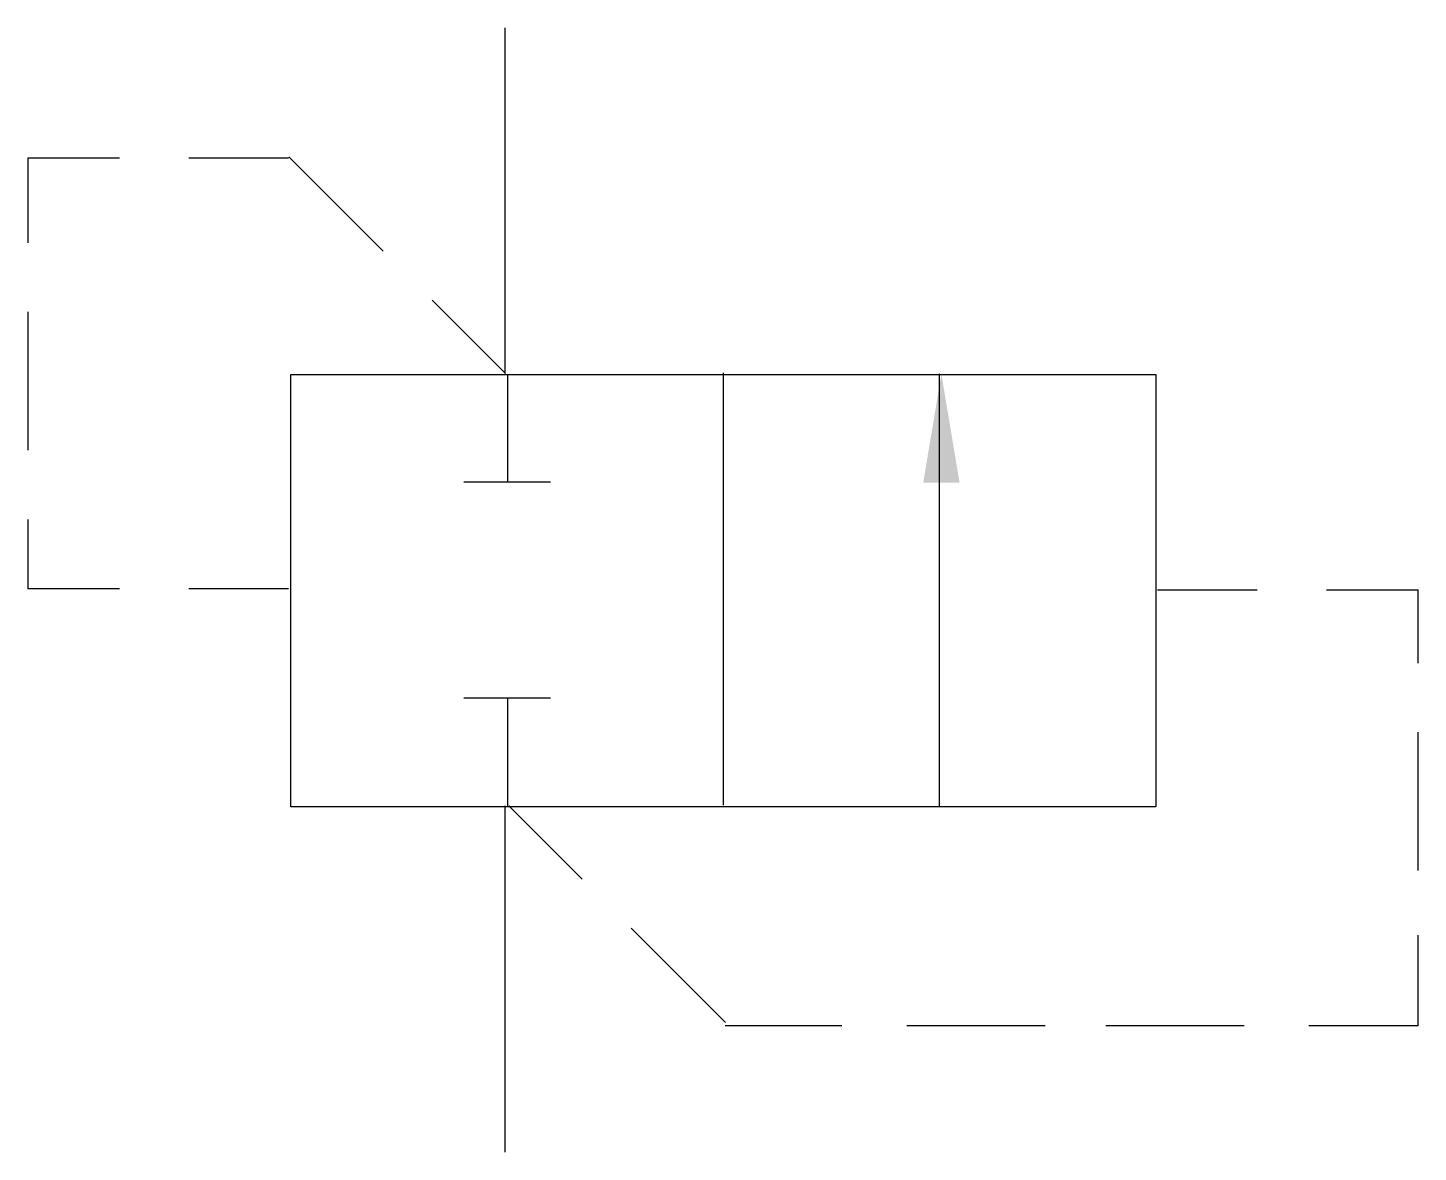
# Model space of a CAD drawing. Extents: x 534.3 to 566.4, y 292.7 to 318.7.
import ezdxf

# ---------------------------------------------------------------- set-up
doc = ezdxf.new("R2010")
doc.units = 0
doc.header["$LTSCALE"] = 5
doc.header["$MEASUREMENT"] = 0
doc.layers.add('11', color=1, linetype='CONTINUOUS')
doc.layers.add('12', color=2, linetype='CONTINUOUS')

msp = doc.modelspace()

# ---------------------------------------------------------------- linework, layer by layer
at = {"layer": '11'}
for p, q in [((545.313, 318.711), (545.313, 310.716)), ((540.369, 310.69), (560.369, 310.69)), ((540.369, 300.69), (540.369, 310.69)), ((545.375, 310.69), (545.375, 308.206)), ((550.372, 300.727), (550.372, 310.727)), ((555.373, 300.69), (555.373, 310.706)), ((560.369, 310.69), (560.369, 300.69)), ((544.37, 308.206), (546.37, 308.206)), ((546.37, 303.206), (544.37, 303.206)), ((545.375, 303.206), (545.375, 300.69)), ((550.369, 300.69), (540.369, 300.69)), ((545.313, 300.716), (545.313, 292.7)), ((560.369, 300.69), (550.369, 300.69))]:
    msp.add_line(p, q, dxfattribs=at)
at = {"layer": '12'}
for p, q in [((534.283, 315.698), (534.283, 313.739)), ((536.407, 315.698), (534.283, 315.698)), ((540.31, 315.698), (538.007, 315.698)), ((542.503, 313.542), (540.321, 315.724)), ((545.329, 310.716), (543.634, 312.411)), ((534.283, 312.139), (534.283, 308.939)), ((534.283, 307.339), (534.283, 305.736)), ((536.407, 305.736), (534.283, 305.736)), ((540.31, 305.736), (538.007, 305.736)), ((560.414, 305.71), (562.717, 305.71)), ((564.317, 305.71), (566.441, 305.71)), ((566.441, 304.015), (566.441, 305.71)), ((566.441, 299.215), (566.441, 302.415)), ((545.412, 300.711), (547.107, 299.016)), ((548.238, 297.885), (550.42, 295.703)), ((566.441, 295.62), (566.441, 297.718)), ((553.114, 295.62), (550.411, 295.62)), ((557.811, 295.62), (554.611, 295.62)), ((562.413, 295.62), (559.213, 295.62)), ((566.441, 295.62), (563.91, 295.62))]:
    msp.add_line(p, q, dxfattribs=at)
msp.add_solid([(555.833, 308.186), (554.993, 308.186), (555.413, 310.706)], dxfattribs=at)

doc.saveas('drawing.dxf')
